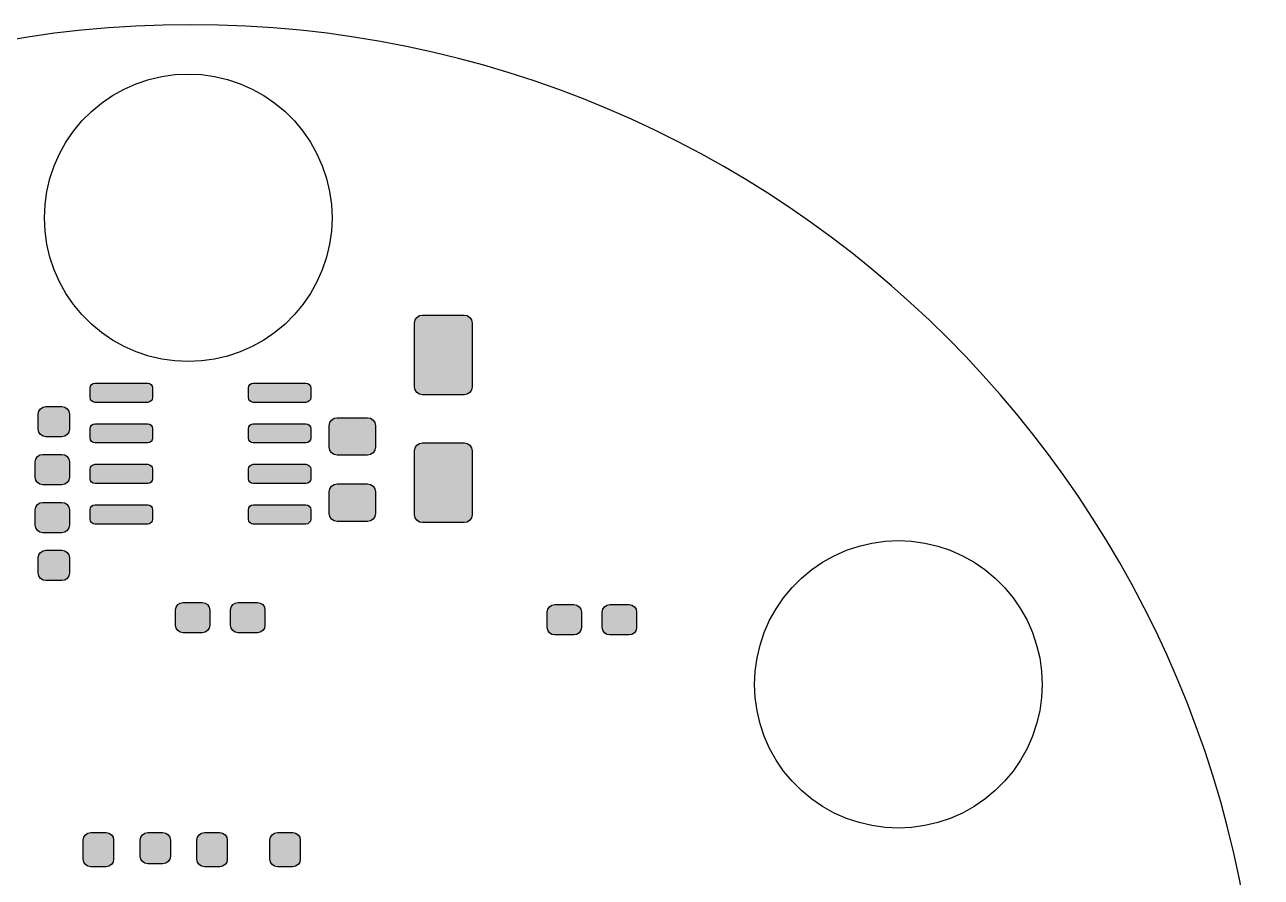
# Model space of a CAD drawing. Header units: inches. Extents: x 10 to 430, y -15 to 282.
# Drawn here: x 348.33 to 387.03, y 196.52 to 223.2 of the extents above; entities that cross this region are included whole.
import ezdxf

# ---------------------------------------------------------------- set-up
doc = ezdxf.new("R2010")
doc.units = ezdxf.units.IN
doc.header["$MEASUREMENT"] = 0
doc.layers.add('BLACK', color=7, linetype='Continuous')

msp = doc.modelspace()

# ---------------------------------------------------------------- hatches: boundary and pattern name
h = msp.add_hatch(color=256)
h.dxf.hatch_style = 1
h.paths.add_polyline_path([(361.178, 195.483), (361.16, 195.574), (361.109, 195.651), (361.032, 195.702), (360.941, 195.72), (360.341, 195.72), (360.25, 195.702), (360.173, 195.651), (360.121, 195.574), (360.103, 195.483), (360.103, 195.008), (360.121, 194.917), (360.173, 194.84), (360.25, 194.788), (360.341, 194.77), (360.941, 194.77), (361.032, 194.788), (361.109, 194.84), (361.16, 194.917), (361.178, 195.008)])
h.paths.add_polyline_path([(359.453, 195.483), (359.435, 195.574), (359.384, 195.651), (359.307, 195.702), (359.216, 195.72), (358.616, 195.72), (358.525, 195.702), (358.448, 195.651), (358.396, 195.574), (358.378, 195.483), (358.378, 195.008), (358.396, 194.917), (358.448, 194.84), (358.525, 194.788), (358.616, 194.77), (359.216, 194.77), (359.307, 194.788), (359.384, 194.84), (359.435, 194.917), (359.453, 195.008)])
h.paths.add_polyline_path([(356.951, 195.953), (356.933, 196.044), (356.882, 196.121), (356.805, 196.172), (356.714, 196.19), (356.239, 196.19), (356.148, 196.172), (356.071, 196.121), (356.019, 196.044), (356.001, 195.953), (356.001, 195.353), (356.019, 195.262), (356.071, 195.185), (356.148, 195.133), (356.239, 195.115), (356.714, 195.115), (356.805, 195.133), (356.882, 195.185), (356.933, 195.262), (356.951, 195.353)])
h.paths.add_polyline_path([(356.951, 197.678), (356.933, 197.769), (356.882, 197.846), (356.805, 197.897), (356.714, 197.915), (356.239, 197.915), (356.148, 197.897), (356.071, 197.846), (356.019, 197.769), (356.001, 197.678), (356.001, 197.078), (356.019, 196.987), (356.071, 196.91), (356.148, 196.858), (356.239, 196.84), (356.714, 196.84), (356.805, 196.858), (356.882, 196.91), (356.933, 196.987), (356.951, 197.078)])
h.paths.add_polyline_path([(354.665, 197.678), (354.647, 197.769), (354.596, 197.846), (354.519, 197.897), (354.428, 197.915), (353.953, 197.915), (353.862, 197.897), (353.785, 197.846), (353.733, 197.769), (353.715, 197.678), (353.715, 197.078), (353.733, 196.987), (353.785, 196.91), (353.862, 196.858), (353.953, 196.84), (354.428, 196.84), (354.519, 196.858), (354.596, 196.91), (354.647, 196.987), (354.665, 197.078)])
h.paths.add_polyline_path([(354.665, 195.953), (354.647, 196.044), (354.596, 196.121), (354.519, 196.172), (354.428, 196.19), (353.953, 196.19), (353.862, 196.172), (353.785, 196.121), (353.733, 196.044), (353.715, 195.953), (353.715, 195.353), (353.733, 195.262), (353.785, 195.185), (353.862, 195.133), (353.953, 195.115), (354.428, 195.115), (354.519, 195.133), (354.596, 195.185), (354.647, 195.262), (354.665, 195.353)])
h.paths.add_polyline_path([(352.887, 195.853), (352.869, 195.944), (352.818, 196.021), (352.741, 196.072), (352.65, 196.09), (352.175, 196.09), (352.084, 196.072), (352.007, 196.021), (351.955, 195.944), (351.937, 195.853), (351.937, 195.353), (351.955, 195.262), (352.007, 195.185), (352.084, 195.133), (352.175, 195.115), (352.65, 195.115), (352.741, 195.133), (352.818, 195.185), (352.869, 195.262), (352.887, 195.353)])
h.paths.add_polyline_path([(352.887, 197.678), (352.869, 197.769), (352.818, 197.846), (352.741, 197.897), (352.65, 197.915), (352.175, 197.915), (352.084, 197.897), (352.007, 197.846), (351.955, 197.769), (351.937, 197.678), (351.937, 197.178), (351.955, 197.087), (352.007, 197.01), (352.084, 196.958), (352.175, 196.94), (352.65, 196.94), (352.741, 196.958), (352.818, 197.01), (352.869, 197.087), (352.887, 197.178)])
h.paths.add_polyline_path([(351.109, 197.678), (351.091, 197.769), (351.04, 197.846), (350.963, 197.897), (350.872, 197.915), (350.397, 197.915), (350.306, 197.897), (350.229, 197.846), (350.177, 197.769), (350.159, 197.678), (350.159, 197.078), (350.177, 196.987), (350.229, 196.91), (350.306, 196.858), (350.397, 196.84), (350.872, 196.84), (350.963, 196.858), (351.04, 196.91), (351.091, 196.987), (351.109, 197.078)])
h.paths.add_polyline_path([(351.109, 195.953), (351.091, 196.044), (351.04, 196.121), (350.963, 196.172), (350.872, 196.19), (350.397, 196.19), (350.306, 196.172), (350.229, 196.121), (350.177, 196.044), (350.159, 195.953), (350.159, 195.353), (350.177, 195.262), (350.229, 195.185), (350.306, 195.133), (350.397, 195.115), (350.872, 195.115), (350.963, 195.133), (351.04, 195.185), (351.091, 195.262), (351.109, 195.353)])
h.paths.add_polyline_path([(347.208, 194.467), (347.19, 194.558), (347.139, 194.635), (347.062, 194.686), (346.971, 194.704), (346.371, 194.704), (346.28, 194.686), (346.203, 194.635), (346.151, 194.558), (346.133, 194.467), (346.133, 193.992), (346.151, 193.901), (346.203, 193.824), (346.28, 193.772), (346.371, 193.754), (346.971, 193.754), (347.062, 193.772), (347.139, 193.824), (347.19, 193.901), (347.208, 193.992)])
h.paths.add_polyline_path([(345.483, 194.467), (345.465, 194.558), (345.414, 194.635), (345.337, 194.686), (345.246, 194.704), (344.646, 194.704), (344.555, 194.686), (344.478, 194.635), (344.426, 194.558), (344.408, 194.467), (344.408, 193.992), (344.426, 193.901), (344.478, 193.824), (344.555, 193.772), (344.646, 193.754), (345.246, 193.754), (345.337, 193.772), (345.414, 193.824), (345.465, 193.901), (345.483, 193.992)])
h.paths.add_polyline_path([(343.226, 200.048), (343.167, 200.178), (343.074, 200.285), (342.954, 200.362), (342.817, 200.402), (342.675, 200.402), (342.538, 200.362), (342.419, 200.285), (342.326, 200.178), (342.266, 200.048), (342.246, 199.907), (342.266, 199.766), (342.326, 199.637), (342.419, 199.529), (342.538, 199.453), (342.675, 199.412), (342.817, 199.412), (342.954, 199.453), (343.074, 199.529), (343.167, 199.637), (343.226, 199.766), (343.246, 199.907)])
h.paths.add_polyline_path([(343.246, 201.177), (343.226, 201.318), (343.167, 201.448), (343.074, 201.555), (342.954, 201.632), (342.817, 201.672), (342.675, 201.672), (342.538, 201.632), (342.419, 201.555), (342.326, 201.448), (342.266, 201.318), (342.246, 201.177), (342.266, 201.036), (342.326, 200.907), (342.419, 200.799), (342.538, 200.723), (342.675, 200.682), (342.817, 200.682), (342.954, 200.723), (343.074, 200.799), (343.167, 200.907), (343.226, 201.036)])
h.paths.add_polyline_path([(341.976, 201.177), (341.956, 201.318), (341.897, 201.448), (341.804, 201.555), (341.684, 201.632), (341.547, 201.672), (341.405, 201.672), (341.268, 201.632), (341.149, 201.555), (341.056, 201.448), (340.996, 201.318), (340.976, 201.177), (340.996, 201.036), (341.056, 200.907), (341.149, 200.799), (341.268, 200.723), (341.405, 200.682), (341.547, 200.682), (341.684, 200.723), (341.804, 200.799), (341.897, 200.907), (341.956, 201.036)])
h.paths.add_polyline_path([(341.976, 199.907), (341.956, 200.048), (341.897, 200.178), (341.804, 200.285), (341.684, 200.362), (341.547, 200.402), (341.405, 200.402), (341.268, 200.362), (341.149, 200.285), (341.056, 200.178), (340.996, 200.048), (340.976, 199.907), (340.996, 199.766), (341.056, 199.637), (341.149, 199.529), (341.268, 199.453), (341.405, 199.412), (341.547, 199.412), (341.684, 199.453), (341.804, 199.529), (341.897, 199.637), (341.956, 199.766)])
h.paths.add_polyline_path([(340.706, 199.907), (340.686, 200.048), (340.627, 200.178), (340.534, 200.285), (340.414, 200.362), (340.277, 200.402), (340.135, 200.402), (339.998, 200.362), (339.879, 200.285), (339.786, 200.178), (339.726, 200.048), (339.706, 199.907), (339.726, 199.766), (339.786, 199.637), (339.879, 199.529), (339.998, 199.453), (340.135, 199.412), (340.277, 199.412), (340.414, 199.453), (340.534, 199.529), (340.627, 199.637), (340.686, 199.766)])
h.paths.add_polyline_path([(340.706, 201.177), (340.686, 201.318), (340.627, 201.448), (340.534, 201.555), (340.414, 201.632), (340.277, 201.672), (340.135, 201.672), (339.998, 201.632), (339.879, 201.555), (339.786, 201.448), (339.726, 201.318), (339.706, 201.177), (339.726, 201.036), (339.786, 200.907), (339.879, 200.799), (339.998, 200.723), (340.135, 200.682), (340.277, 200.682), (340.414, 200.723), (340.534, 200.799), (340.627, 200.907), (340.686, 201.036)])
h.paths.add_polyline_path([(339.436, 201.177), (339.416, 201.318), (339.357, 201.448), (339.264, 201.555), (339.144, 201.632), (339.007, 201.672), (338.865, 201.672), (338.728, 201.632), (338.609, 201.555), (338.516, 201.448), (338.456, 201.318), (338.436, 201.177), (338.456, 201.036), (338.516, 200.907), (338.609, 200.799), (338.728, 200.723), (338.865, 200.682), (339.007, 200.682), (339.144, 200.723), (339.264, 200.799), (339.357, 200.907), (339.416, 201.036)])
h.paths.add_polyline_path([(339.436, 199.907), (339.416, 200.048), (339.357, 200.178), (339.264, 200.285), (339.144, 200.362), (339.007, 200.402), (338.865, 200.402), (338.728, 200.362), (338.609, 200.285), (338.516, 200.178), (338.456, 200.048), (338.436, 199.907), (338.456, 199.766), (338.516, 199.637), (338.609, 199.529), (338.728, 199.453), (338.865, 199.412), (339.007, 199.412), (339.144, 199.453), (339.264, 199.529), (339.357, 199.637), (339.416, 199.766)])
h.paths.add_polyline_path([(338.166, 199.907), (338.146, 200.048), (338.087, 200.178), (337.994, 200.285), (337.874, 200.362), (337.737, 200.402), (337.595, 200.402), (337.458, 200.362), (337.339, 200.285), (337.246, 200.178), (337.186, 200.048), (337.166, 199.907), (337.186, 199.766), (337.246, 199.637), (337.339, 199.529), (337.458, 199.453), (337.595, 199.412), (337.737, 199.412), (337.874, 199.453), (337.994, 199.529), (338.087, 199.637), (338.146, 199.766)])
h.paths.add_polyline_path([(338.166, 201.677), (337.166, 201.677), (337.166, 200.677), (338.166, 200.677)])
h.paths.add_polyline_path([(347.901, 206.515), (347.883, 206.606), (347.832, 206.683), (347.755, 206.734), (347.664, 206.752), (347.164, 206.752), (347.073, 206.734), (346.996, 206.683), (346.944, 206.606), (346.926, 206.515), (346.926, 206.04), (346.944, 205.949), (346.996, 205.872), (347.073, 205.82), (347.164, 205.802), (347.664, 205.802), (347.755, 205.82), (347.832, 205.872), (347.883, 205.949), (347.901, 206.04)])
h.paths.add_polyline_path([(348.001, 208.015), (347.983, 208.106), (347.932, 208.183), (347.855, 208.234), (347.764, 208.252), (347.164, 208.252), (347.073, 208.234), (346.996, 208.183), (346.944, 208.106), (346.926, 208.015), (346.926, 207.54), (346.944, 207.449), (346.996, 207.372), (347.073, 207.32), (347.164, 207.302), (347.764, 207.302), (347.855, 207.32), (347.932, 207.372), (347.983, 207.449), (348.001, 207.54)])
h.paths.add_polyline_path([(348.001, 209.515), (347.983, 209.606), (347.932, 209.683), (347.855, 209.734), (347.764, 209.752), (347.164, 209.752), (347.073, 209.734), (346.996, 209.683), (346.944, 209.606), (346.926, 209.515), (346.926, 209.04), (346.944, 208.949), (346.996, 208.872), (347.073, 208.82), (347.164, 208.802), (347.764, 208.802), (347.855, 208.82), (347.932, 208.872), (347.983, 208.949), (348.001, 209.04)])
h.paths.add_polyline_path([(347.901, 211.015), (347.883, 211.106), (347.832, 211.183), (347.755, 211.234), (347.664, 211.252), (347.164, 211.252), (347.073, 211.234), (346.996, 211.183), (346.944, 211.106), (346.926, 211.015), (346.926, 210.54), (346.944, 210.449), (346.996, 210.372), (347.073, 210.32), (347.164, 210.302), (347.664, 210.302), (347.755, 210.32), (347.832, 210.372), (347.883, 210.449), (347.901, 210.54)])
h.paths.add_polyline_path([(349.726, 211.015), (349.708, 211.106), (349.657, 211.183), (349.58, 211.234), (349.489, 211.252), (348.989, 211.252), (348.898, 211.234), (348.821, 211.183), (348.769, 211.106), (348.751, 211.015), (348.751, 210.54), (348.769, 210.449), (348.821, 210.372), (348.898, 210.32), (348.989, 210.302), (349.489, 210.302), (349.58, 210.32), (349.657, 210.372), (349.708, 210.449), (349.726, 210.54)])
h.paths.add_polyline_path([(349.726, 209.515), (349.708, 209.606), (349.657, 209.683), (349.58, 209.734), (349.489, 209.752), (348.889, 209.752), (348.798, 209.734), (348.721, 209.683), (348.669, 209.606), (348.651, 209.515), (348.651, 209.04), (348.669, 208.949), (348.721, 208.872), (348.798, 208.82), (348.889, 208.802), (349.489, 208.802), (349.58, 208.82), (349.657, 208.872), (349.708, 208.949), (349.726, 209.04)])
h.paths.add_polyline_path([(349.726, 208.015), (349.708, 208.106), (349.657, 208.183), (349.58, 208.234), (349.489, 208.252), (348.889, 208.252), (348.798, 208.234), (348.721, 208.183), (348.669, 208.106), (348.651, 208.015), (348.651, 207.54), (348.669, 207.449), (348.721, 207.372), (348.798, 207.32), (348.889, 207.302), (349.489, 207.302), (349.58, 207.32), (349.657, 207.372), (349.708, 207.449), (349.726, 207.54)])
h.paths.add_polyline_path([(349.726, 206.515), (349.708, 206.606), (349.657, 206.683), (349.58, 206.734), (349.489, 206.752), (348.989, 206.752), (348.898, 206.734), (348.821, 206.683), (348.769, 206.606), (348.751, 206.515), (348.751, 206.04), (348.769, 205.949), (348.821, 205.872), (348.898, 205.82), (348.989, 205.802), (349.489, 205.802), (349.58, 205.82), (349.657, 205.872), (349.708, 205.949), (349.726, 206.04)])
h.paths.add_polyline_path([(354.119, 204.881), (354.101, 204.972), (354.05, 205.049), (353.973, 205.1), (353.882, 205.118), (353.282, 205.118), (353.191, 205.1), (353.114, 205.049), (353.062, 204.972), (353.044, 204.881), (353.044, 204.406), (353.062, 204.315), (353.114, 204.238), (353.191, 204.186), (353.282, 204.168), (353.882, 204.168), (353.973, 204.186), (354.05, 204.238), (354.101, 204.315), (354.119, 204.406)])
h.paths.add_polyline_path([(355.844, 204.881), (355.826, 204.972), (355.775, 205.049), (355.698, 205.1), (355.607, 205.118), (355.007, 205.118), (354.916, 205.1), (354.839, 205.049), (354.787, 204.972), (354.769, 204.881), (354.769, 204.406), (354.787, 204.315), (354.839, 204.238), (354.916, 204.186), (355.007, 204.168), (355.607, 204.168), (355.698, 204.186), (355.775, 204.238), (355.826, 204.315), (355.844, 204.406)])
h.paths.add_polyline_path([(365.751, 204.815), (365.733, 204.906), (365.682, 204.983), (365.605, 205.034), (365.514, 205.052), (364.914, 205.052), (364.823, 205.034), (364.746, 204.983), (364.694, 204.906), (364.676, 204.815), (364.676, 204.34), (364.694, 204.249), (364.746, 204.172), (364.823, 204.12), (364.914, 204.102), (365.514, 204.102), (365.605, 204.12), (365.682, 204.172), (365.733, 204.249), (365.751, 204.34)])
h.paths.add_polyline_path([(367.476, 204.815), (367.458, 204.906), (367.407, 204.983), (367.33, 205.034), (367.239, 205.052), (366.639, 205.052), (366.548, 205.034), (366.471, 204.983), (366.419, 204.906), (366.401, 204.815), (366.401, 204.34), (366.419, 204.249), (366.471, 204.172), (366.548, 204.12), (366.639, 204.102), (367.239, 204.102), (367.33, 204.12), (367.407, 204.172), (367.458, 204.249), (367.476, 204.34)])
h.paths.add_polyline_path([(362.329, 209.866), (362.31, 209.962), (362.256, 210.043), (362.175, 210.097), (362.079, 210.116), (360.779, 210.116), (360.684, 210.097), (360.602, 210.043), (360.548, 209.962), (360.529, 209.866), (360.529, 207.866), (360.548, 207.771), (360.602, 207.69), (360.684, 207.635), (360.779, 207.616), (362.079, 207.616), (362.175, 207.635), (362.256, 207.69), (362.31, 207.771), (362.329, 207.866)])
h.paths.add_polyline_path([(359.301, 208.577), (359.282, 208.673), (359.228, 208.754), (359.147, 208.808), (359.051, 208.827), (358.101, 208.827), (358.006, 208.808), (357.924, 208.754), (357.87, 208.673), (357.851, 208.577), (357.851, 207.902), (357.87, 207.807), (357.924, 207.726), (358.006, 207.671), (358.101, 207.652), (359.051, 207.652), (359.147, 207.671), (359.228, 207.726), (359.282, 207.807), (359.301, 207.902)])
h.paths.add_polyline_path([(359.301, 210.652), (359.282, 210.748), (359.228, 210.829), (359.147, 210.883), (359.051, 210.902), (358.101, 210.902), (358.006, 210.883), (357.924, 210.829), (357.87, 210.748), (357.851, 210.652), (357.851, 209.977), (357.87, 209.882), (357.924, 209.801), (358.006, 209.746), (358.101, 209.727), (359.051, 209.727), (359.147, 209.746), (359.228, 209.801), (359.282, 209.882), (359.301, 209.977)])
h.paths.add_polyline_path([(362.329, 213.866), (362.31, 213.962), (362.256, 214.043), (362.175, 214.097), (362.079, 214.116), (360.779, 214.116), (360.684, 214.097), (360.602, 214.043), (360.548, 213.962), (360.529, 213.866), (360.529, 211.866), (360.548, 211.771), (360.602, 211.69), (360.684, 211.635), (360.779, 211.616), (362.079, 211.616), (362.175, 211.635), (362.256, 211.69), (362.31, 211.771), (362.329, 211.866)])
h.paths.add_polyline_path([(357.276, 211.832), (357.265, 211.89), (357.232, 211.938), (357.184, 211.971), (357.126, 211.982), (355.476, 211.982), (355.419, 211.971), (355.37, 211.938), (355.338, 211.89), (355.326, 211.832), (355.326, 211.532), (355.338, 211.475), (355.37, 211.426), (355.419, 211.394), (355.476, 211.382), (357.126, 211.382), (357.184, 211.394), (357.232, 211.426), (357.265, 211.475), (357.276, 211.532)])
h.paths.add_polyline_path([(357.276, 210.562), (357.265, 210.62), (357.232, 210.668), (357.184, 210.701), (357.126, 210.712), (355.476, 210.712), (355.419, 210.701), (355.37, 210.668), (355.338, 210.62), (355.326, 210.562), (355.326, 210.262), (355.338, 210.205), (355.37, 210.156), (355.419, 210.124), (355.476, 210.112), (357.126, 210.112), (357.184, 210.124), (357.232, 210.156), (357.265, 210.205), (357.276, 210.262)])
h.paths.add_polyline_path([(357.276, 209.292), (357.265, 209.35), (357.232, 209.398), (357.184, 209.431), (357.126, 209.442), (355.476, 209.442), (355.419, 209.431), (355.37, 209.398), (355.338, 209.35), (355.326, 209.292), (355.326, 208.992), (355.338, 208.935), (355.37, 208.886), (355.419, 208.854), (355.476, 208.842), (357.126, 208.842), (357.184, 208.854), (357.232, 208.886), (357.265, 208.935), (357.276, 208.992)])
h.paths.add_polyline_path([(357.276, 208.022), (357.265, 208.08), (357.232, 208.128), (357.184, 208.161), (357.126, 208.172), (355.476, 208.172), (355.419, 208.161), (355.37, 208.128), (355.338, 208.08), (355.326, 208.022), (355.326, 207.722), (355.338, 207.665), (355.37, 207.616), (355.419, 207.584), (355.476, 207.572), (357.126, 207.572), (357.184, 207.584), (357.232, 207.616), (357.265, 207.665), (357.276, 207.722)])
h.paths.add_polyline_path([(352.326, 208.022), (352.315, 208.08), (352.282, 208.128), (352.234, 208.161), (352.176, 208.172), (350.526, 208.172), (350.469, 208.161), (350.42, 208.128), (350.388, 208.08), (350.376, 208.022), (350.376, 207.722), (350.388, 207.665), (350.42, 207.616), (350.469, 207.584), (350.526, 207.572), (352.176, 207.572), (352.234, 207.584), (352.282, 207.616), (352.315, 207.665), (352.326, 207.722)])
h.paths.add_polyline_path([(352.326, 209.292), (352.315, 209.35), (352.282, 209.398), (352.234, 209.431), (352.176, 209.442), (350.526, 209.442), (350.469, 209.431), (350.42, 209.398), (350.388, 209.35), (350.376, 209.292), (350.376, 208.992), (350.388, 208.935), (350.42, 208.886), (350.469, 208.854), (350.526, 208.842), (352.176, 208.842), (352.234, 208.854), (352.282, 208.886), (352.315, 208.935), (352.326, 208.992)])
h.paths.add_polyline_path([(352.326, 210.562), (352.315, 210.62), (352.282, 210.668), (352.234, 210.701), (352.176, 210.712), (350.526, 210.712), (350.469, 210.701), (350.42, 210.668), (350.388, 210.62), (350.376, 210.562), (350.376, 210.262), (350.388, 210.205), (350.42, 210.156), (350.469, 210.124), (350.526, 210.112), (352.176, 210.112), (352.234, 210.124), (352.282, 210.156), (352.315, 210.205), (352.326, 210.262)])
h.paths.add_polyline_path([(352.326, 211.532), (352.326, 211.832), (352.315, 211.89), (352.282, 211.938), (352.234, 211.971), (352.176, 211.982), (350.526, 211.982), (350.469, 211.971), (350.42, 211.938), (350.388, 211.89), (350.376, 211.832), (350.376, 211.532), (350.388, 211.475), (350.42, 211.426), (350.469, 211.394), (350.526, 211.382), (352.176, 211.382), (352.234, 211.394), (352.282, 211.426), (352.315, 211.475)])

# ---------------------------------------------------------------- linework, layer by layer
at = {"layer": 'BLACK', "linetype": 'Continuous'}
for p, q in [((351.818, 221.355), (352.212, 221.487)), ((352.212, 221.487), (352.617, 221.582)), ((352.617, 221.582), (353.028, 221.64)), ((353.028, 221.64), (353.443, 221.659)), ((353.443, 221.659), (353.859, 221.64)), ((353.859, 221.64), (354.27, 221.582)), ((354.27, 221.582), (354.675, 221.487)), ((354.675, 221.487), (355.069, 221.355)), ((350.732, 220.75), (351.074, 220.985)), ((351.074, 220.985), (351.438, 221.187)), ((351.438, 221.187), (351.818, 221.355)), ((355.069, 221.355), (355.449, 221.187)), ((355.449, 221.187), (355.812, 220.985)), ((355.812, 220.985), (356.155, 220.75)), ((350.412, 220.485), (350.732, 220.75)), ((356.155, 220.75), (356.475, 220.485)), ((350.118, 220.191), (350.412, 220.485)), ((356.475, 220.485), (356.769, 220.191)), ((349.617, 219.528), (349.852, 219.871)), ((349.852, 219.871), (350.118, 220.191)), ((356.769, 220.191), (357.035, 219.871)), ((357.035, 219.871), (357.269, 219.528)), ((349.415, 219.165), (349.617, 219.528)), ((357.269, 219.528), (357.472, 219.165)), ((349.247, 218.785), (349.415, 219.165)), ((357.472, 219.165), (357.64, 218.785)), ((349.115, 218.391), (349.247, 218.785)), ((357.64, 218.785), (357.772, 218.391)), ((349.02, 217.986), (349.115, 218.391)), ((357.772, 218.391), (357.867, 217.986)), ((348.963, 217.574), (349.02, 217.986)), ((357.867, 217.986), (357.924, 217.574)), ((348.943, 217.159), (348.963, 217.574)), ((357.924, 217.574), (357.943, 217.159)), ((348.963, 216.744), (348.943, 217.159)), ((357.943, 217.159), (357.924, 216.744)), ((349.02, 216.332), (348.963, 216.744)), ((357.924, 216.744), (357.867, 216.332)), ((349.115, 215.928), (349.02, 216.332)), ((357.867, 216.332), (357.772, 215.928)), ((349.247, 215.533), (349.115, 215.928)), ((357.772, 215.928), (357.64, 215.533)), ((349.415, 215.153), (349.247, 215.533)), ((357.64, 215.533), (357.472, 215.153)), ((349.617, 214.79), (349.415, 215.153)), ((349.852, 214.447), (349.617, 214.79)), ((357.269, 214.79), (357.035, 214.447)), ((357.472, 215.153), (357.269, 214.79)), ((350.118, 214.127), (349.852, 214.447)), ((357.035, 214.447), (356.769, 214.127)), ((350.412, 213.834), (350.118, 214.127)), ((356.769, 214.127), (356.475, 213.834)), ((360.548, 213.962), (360.602, 214.043)), ((360.602, 214.043), (360.684, 214.097)), ((360.684, 214.097), (360.779, 214.116)), ((360.779, 214.116), (362.079, 214.116)), ((362.079, 214.116), (362.175, 214.097)), ((362.175, 214.097), (362.256, 214.043)), ((362.256, 214.043), (362.31, 213.962)), ((350.732, 213.568), (350.412, 213.834)), ((356.475, 213.834), (356.155, 213.568)), ((360.529, 213.866), (360.548, 213.962)), ((360.529, 211.866), (360.529, 213.866)), ((362.31, 213.962), (362.329, 213.866)), ((362.329, 213.866), (362.329, 211.866)), ((351.074, 213.333), (350.732, 213.568)), ((351.438, 213.131), (351.074, 213.333)), ((355.812, 213.333), (355.449, 213.131)), ((356.155, 213.568), (355.812, 213.333)), ((351.818, 212.963), (351.438, 213.131)), ((352.212, 212.831), (351.818, 212.963)), ((355.069, 212.963), (354.675, 212.831)), ((355.449, 213.131), (355.069, 212.963)), ((352.617, 212.736), (352.212, 212.831)), ((353.028, 212.678), (352.617, 212.736)), ((353.443, 212.659), (353.028, 212.678)), ((353.859, 212.678), (353.443, 212.659)), ((354.27, 212.736), (353.859, 212.678)), ((354.675, 212.831), (354.27, 212.736)), ((350.376, 211.832), (350.388, 211.89)), ((350.376, 211.532), (350.376, 211.832)), ((350.388, 211.89), (350.42, 211.938)), ((350.42, 211.938), (350.469, 211.971)), ((350.469, 211.971), (350.526, 211.982)), ((350.526, 211.982), (352.176, 211.982)), ((352.176, 211.982), (352.234, 211.971)), ((352.234, 211.971), (352.282, 211.938)), ((352.282, 211.938), (352.315, 211.89)), ((352.315, 211.89), (352.326, 211.832)), ((352.326, 211.832), (352.326, 211.532)), ((355.326, 211.832), (355.338, 211.89)), ((355.326, 211.532), (355.326, 211.832)), ((355.338, 211.89), (355.37, 211.938)), ((355.37, 211.938), (355.419, 211.971)), ((355.419, 211.971), (355.476, 211.982)), ((355.476, 211.982), (357.126, 211.982)), ((357.126, 211.982), (357.184, 211.971)), ((357.184, 211.971), (357.232, 211.938)), ((357.232, 211.938), (357.265, 211.89)), ((357.265, 211.89), (357.276, 211.832)), ((357.276, 211.832), (357.276, 211.532)), ((360.548, 211.771), (360.529, 211.866)), ((360.602, 211.69), (360.548, 211.771)), ((362.31, 211.771), (362.256, 211.69)), ((362.329, 211.866), (362.31, 211.771)), ((350.388, 211.475), (350.376, 211.532)), ((350.42, 211.426), (350.388, 211.475)), ((350.469, 211.394), (350.42, 211.426)), ((350.526, 211.382), (350.469, 211.394)), ((352.176, 211.382), (350.526, 211.382)), ((352.234, 211.394), (352.176, 211.382)), ((352.282, 211.426), (352.234, 211.394)), ((352.315, 211.475), (352.282, 211.426)), ((352.326, 211.532), (352.315, 211.475)), ((355.338, 211.475), (355.326, 211.532)), ((355.37, 211.426), (355.338, 211.475)), ((355.419, 211.394), (355.37, 211.426)), ((355.476, 211.382), (355.419, 211.394)), ((357.126, 211.382), (355.476, 211.382)), ((357.184, 211.394), (357.126, 211.382)), ((357.232, 211.426), (357.184, 211.394)), ((357.265, 211.475), (357.232, 211.426)), ((357.276, 211.532), (357.265, 211.475)), ((360.684, 211.635), (360.602, 211.69)), ((360.779, 211.616), (360.684, 211.635)), ((362.079, 211.616), (360.779, 211.616)), ((362.175, 211.635), (362.079, 211.616)), ((362.256, 211.69), (362.175, 211.635)), ((348.751, 211.015), (348.769, 211.106)), ((348.751, 210.54), (348.751, 211.015)), ((348.769, 211.106), (348.821, 211.183)), ((348.821, 211.183), (348.898, 211.234)), ((348.898, 211.234), (348.989, 211.252)), ((348.989, 211.252), (349.489, 211.252)), ((349.489, 211.252), (349.58, 211.234)), ((349.58, 211.234), (349.657, 211.183)), ((349.657, 211.183), (349.708, 211.106)), ((349.708, 211.106), (349.726, 211.015)), ((349.726, 211.015), (349.726, 210.54)), ((348.769, 210.449), (348.751, 210.54)), ((349.726, 210.54), (349.708, 210.449)), ((350.376, 210.562), (350.388, 210.62)), ((350.376, 210.262), (350.376, 210.562)), ((350.388, 210.62), (350.42, 210.668)), ((350.42, 210.668), (350.469, 210.701)), ((350.469, 210.701), (350.526, 210.712)), ((350.526, 210.712), (352.176, 210.712)), ((352.176, 210.712), (352.234, 210.701)), ((352.234, 210.701), (352.282, 210.668)), ((352.282, 210.668), (352.315, 210.62)), ((352.315, 210.62), (352.326, 210.562)), ((352.326, 210.562), (352.326, 210.262)), ((355.326, 210.562), (355.338, 210.62)), ((355.326, 210.262), (355.326, 210.562)), ((355.338, 210.62), (355.37, 210.668)), ((355.37, 210.668), (355.419, 210.701)), ((355.419, 210.701), (355.476, 210.712)), ((355.476, 210.712), (357.126, 210.712)), ((357.126, 210.712), (357.184, 210.701)), ((357.184, 210.701), (357.232, 210.668)), ((357.232, 210.668), (357.265, 210.62)), ((357.265, 210.62), (357.276, 210.562)), ((357.276, 210.562), (357.276, 210.262)), ((357.851, 210.652), (357.87, 210.748)), ((357.851, 209.977), (357.851, 210.652)), ((357.87, 210.748), (357.924, 210.829)), ((357.924, 210.829), (358.006, 210.883)), ((358.006, 210.883), (358.101, 210.902)), ((358.101, 210.902), (359.051, 210.902)), ((359.051, 210.902), (359.147, 210.883)), ((359.147, 210.883), (359.228, 210.829)), ((359.228, 210.829), (359.282, 210.748)), ((359.282, 210.748), (359.301, 210.652)), ((359.301, 210.652), (359.301, 209.977)), ((348.821, 210.372), (348.769, 210.449)), ((348.898, 210.32), (348.821, 210.372)), ((348.989, 210.302), (348.898, 210.32)), ((349.489, 210.302), (348.989, 210.302)), ((349.58, 210.32), (349.489, 210.302)), ((349.657, 210.372), (349.58, 210.32)), ((349.708, 210.449), (349.657, 210.372)), ((350.388, 210.205), (350.376, 210.262)), ((350.42, 210.156), (350.388, 210.205)), ((350.469, 210.124), (350.42, 210.156)), ((352.282, 210.156), (352.234, 210.124)), ((352.315, 210.205), (352.282, 210.156)), ((352.326, 210.262), (352.315, 210.205)), ((355.338, 210.205), (355.326, 210.262)), ((355.37, 210.156), (355.338, 210.205)), ((355.419, 210.124), (355.37, 210.156)), ((357.232, 210.156), (357.184, 210.124)), ((357.265, 210.205), (357.232, 210.156)), ((357.276, 210.262), (357.265, 210.205)), ((350.526, 210.112), (350.469, 210.124)), ((352.176, 210.112), (350.526, 210.112)), ((352.234, 210.124), (352.176, 210.112)), ((355.476, 210.112), (355.419, 210.124)), ((357.126, 210.112), (355.476, 210.112)), ((357.184, 210.124), (357.126, 210.112)), ((357.87, 209.882), (357.851, 209.977)), ((357.924, 209.801), (357.87, 209.882)), ((358.006, 209.746), (357.924, 209.801)), ((359.228, 209.801), (359.147, 209.746)), ((359.282, 209.882), (359.228, 209.801)), ((359.301, 209.977), (359.282, 209.882)), ((360.529, 209.866), (360.548, 209.962)), ((360.529, 207.866), (360.529, 209.866)), ((360.548, 209.962), (360.602, 210.043)), ((360.602, 210.043), (360.684, 210.097)), ((360.684, 210.097), (360.779, 210.116)), ((360.779, 210.116), (362.079, 210.116)), ((362.079, 210.116), (362.175, 210.097)), ((362.175, 210.097), (362.256, 210.043)), ((362.256, 210.043), (362.31, 209.962)), ((362.31, 209.962), (362.329, 209.866)), ((362.329, 209.866), (362.329, 207.866)), ((348.651, 209.515), (348.669, 209.606)), ((348.651, 209.04), (348.651, 209.515)), ((348.669, 209.606), (348.721, 209.683)), ((348.721, 209.683), (348.798, 209.734)), ((348.798, 209.734), (348.889, 209.752)), ((348.889, 209.752), (349.489, 209.752)), ((349.489, 209.752), (349.58, 209.734)), ((349.58, 209.734), (349.657, 209.683)), ((349.657, 209.683), (349.708, 209.606)), ((349.708, 209.606), (349.726, 209.515)), ((349.726, 209.515), (349.726, 209.04)), ((350.388, 209.35), (350.42, 209.398)), ((350.42, 209.398), (350.469, 209.431)), ((350.469, 209.431), (350.526, 209.442)), ((350.526, 209.442), (352.176, 209.442)), ((352.176, 209.442), (352.234, 209.431)), ((352.234, 209.431), (352.282, 209.398)), ((352.282, 209.398), (352.315, 209.35)), ((355.338, 209.35), (355.37, 209.398)), ((355.37, 209.398), (355.419, 209.431)), ((355.419, 209.431), (355.476, 209.442)), ((355.476, 209.442), (357.126, 209.442)), ((357.126, 209.442), (357.184, 209.431)), ((357.184, 209.431), (357.232, 209.398)), ((357.232, 209.398), (357.265, 209.35)), ((358.101, 209.727), (358.006, 209.746)), ((359.051, 209.727), (358.101, 209.727)), ((359.147, 209.746), (359.051, 209.727)), ((348.669, 208.949), (348.651, 209.04)), ((349.726, 209.04), (349.708, 208.949)), ((350.376, 209.292), (350.388, 209.35)), ((350.376, 208.992), (350.376, 209.292)), ((350.388, 208.935), (350.376, 208.992)), ((352.315, 209.35), (352.326, 209.292)), ((352.326, 208.992), (352.315, 208.935)), ((352.326, 209.292), (352.326, 208.992)), ((355.326, 209.292), (355.338, 209.35)), ((355.326, 208.992), (355.326, 209.292)), ((355.338, 208.935), (355.326, 208.992)), ((357.265, 209.35), (357.276, 209.292)), ((357.276, 208.992), (357.265, 208.935)), ((357.276, 209.292), (357.276, 208.992)), ((348.721, 208.872), (348.669, 208.949)), ((348.798, 208.82), (348.721, 208.872)), ((348.889, 208.802), (348.798, 208.82)), ((349.489, 208.802), (348.889, 208.802)), ((349.58, 208.82), (349.489, 208.802)), ((349.657, 208.872), (349.58, 208.82)), ((349.708, 208.949), (349.657, 208.872)), ((350.42, 208.886), (350.388, 208.935)), ((350.469, 208.854), (350.42, 208.886)), ((350.526, 208.842), (350.469, 208.854)), ((352.176, 208.842), (350.526, 208.842)), ((352.234, 208.854), (352.176, 208.842)), ((352.282, 208.886), (352.234, 208.854)), ((352.315, 208.935), (352.282, 208.886)), ((355.37, 208.886), (355.338, 208.935)), ((355.419, 208.854), (355.37, 208.886)), ((355.476, 208.842), (355.419, 208.854)), ((357.126, 208.842), (355.476, 208.842)), ((357.184, 208.854), (357.126, 208.842)), ((357.232, 208.886), (357.184, 208.854)), ((357.265, 208.935), (357.232, 208.886)), ((357.851, 208.577), (357.87, 208.673)), ((357.87, 208.673), (357.924, 208.754)), ((357.924, 208.754), (358.006, 208.808)), ((358.006, 208.808), (358.101, 208.827)), ((358.101, 208.827), (359.051, 208.827)), ((359.051, 208.827), (359.147, 208.808)), ((359.147, 208.808), (359.228, 208.754)), ((359.228, 208.754), (359.282, 208.673)), ((359.282, 208.673), (359.301, 208.577)), ((348.721, 208.183), (348.798, 208.234)), ((348.798, 208.234), (348.889, 208.252)), ((348.889, 208.252), (349.489, 208.252)), ((349.489, 208.252), (349.58, 208.234)), ((349.58, 208.234), (349.657, 208.183)), ((357.851, 207.902), (357.851, 208.577)), ((359.301, 208.577), (359.301, 207.902)), ((348.651, 208.015), (348.669, 208.106)), ((348.651, 207.54), (348.651, 208.015)), ((348.669, 208.106), (348.721, 208.183)), ((349.657, 208.183), (349.708, 208.106)), ((349.708, 208.106), (349.726, 208.015)), ((349.726, 208.015), (349.726, 207.54)), ((350.376, 208.022), (350.388, 208.08)), ((350.376, 207.722), (350.376, 208.022)), ((350.388, 208.08), (350.42, 208.128)), ((350.42, 208.128), (350.469, 208.161)), ((350.469, 208.161), (350.526, 208.172)), ((350.526, 208.172), (352.176, 208.172)), ((352.176, 208.172), (352.234, 208.161)), ((352.234, 208.161), (352.282, 208.128)), ((352.282, 208.128), (352.315, 208.08)), ((352.315, 208.08), (352.326, 208.022)), ((352.326, 208.022), (352.326, 207.722)), ((355.326, 208.022), (355.338, 208.08)), ((355.326, 207.722), (355.326, 208.022)), ((355.338, 208.08), (355.37, 208.128)), ((355.37, 208.128), (355.419, 208.161)), ((355.419, 208.161), (355.476, 208.172)), ((355.476, 208.172), (357.126, 208.172)), ((357.126, 208.172), (357.184, 208.161)), ((357.184, 208.161), (357.232, 208.128)), ((357.232, 208.128), (357.265, 208.08)), ((357.265, 208.08), (357.276, 208.022)), ((357.276, 208.022), (357.276, 207.722)), ((357.87, 207.807), (357.851, 207.902)), ((359.301, 207.902), (359.282, 207.807)), ((360.548, 207.771), (360.529, 207.866)), ((362.329, 207.866), (362.31, 207.771)), ((348.669, 207.449), (348.651, 207.54)), ((348.721, 207.372), (348.669, 207.449)), ((349.708, 207.449), (349.657, 207.372)), ((349.726, 207.54), (349.708, 207.449)), ((350.388, 207.665), (350.376, 207.722)), ((350.42, 207.616), (350.388, 207.665)), ((350.469, 207.584), (350.42, 207.616)), ((350.526, 207.572), (350.469, 207.584)), ((352.176, 207.572), (350.526, 207.572)), ((352.234, 207.584), (352.176, 207.572)), ((352.282, 207.616), (352.234, 207.584)), ((352.315, 207.665), (352.282, 207.616)), ((352.326, 207.722), (352.315, 207.665)), ((355.338, 207.665), (355.326, 207.722)), ((355.37, 207.616), (355.338, 207.665)), ((355.419, 207.584), (355.37, 207.616)), ((355.476, 207.572), (355.419, 207.584)), ((357.126, 207.572), (355.476, 207.572)), ((357.184, 207.584), (357.126, 207.572)), ((357.232, 207.616), (357.184, 207.584)), ((357.265, 207.665), (357.232, 207.616)), ((357.276, 207.722), (357.265, 207.665)), ((357.924, 207.726), (357.87, 207.807)), ((358.006, 207.671), (357.924, 207.726)), ((358.101, 207.652), (358.006, 207.671)), ((359.051, 207.652), (358.101, 207.652)), ((359.147, 207.671), (359.051, 207.652)), ((359.228, 207.726), (359.147, 207.671)), ((359.282, 207.807), (359.228, 207.726)), ((360.602, 207.69), (360.548, 207.771)), ((360.684, 207.635), (360.602, 207.69)), ((360.779, 207.616), (360.684, 207.635)), ((362.079, 207.616), (360.779, 207.616)), ((362.175, 207.635), (362.079, 207.616)), ((362.256, 207.69), (362.175, 207.635)), ((362.31, 207.771), (362.256, 207.69)), ((348.798, 207.32), (348.721, 207.372)), ((348.889, 207.302), (348.798, 207.32)), ((349.489, 207.302), (348.889, 207.302)), ((349.58, 207.32), (349.489, 207.302)), ((349.657, 207.372), (349.58, 207.32)), ((375.253, 207.035), (375.668, 207.054)), ((375.668, 207.054), (376.084, 207.035)), ((348.769, 206.606), (348.821, 206.683)), ((348.821, 206.683), (348.898, 206.734)), ((348.898, 206.734), (348.989, 206.752)), ((348.989, 206.752), (349.489, 206.752)), ((349.489, 206.752), (349.58, 206.734)), ((349.58, 206.734), (349.657, 206.683)), ((349.657, 206.683), (349.708, 206.606)), ((373.663, 206.582), (374.043, 206.75)), ((374.043, 206.75), (374.437, 206.882)), ((374.437, 206.882), (374.842, 206.977)), ((374.842, 206.977), (375.253, 207.035)), ((376.084, 207.035), (376.495, 206.977)), ((376.495, 206.977), (376.9, 206.882)), ((376.9, 206.882), (377.294, 206.75)), ((377.294, 206.75), (377.674, 206.582)), ((348.751, 206.515), (348.769, 206.606)), ((348.751, 206.04), (348.751, 206.515)), ((349.708, 206.606), (349.726, 206.515)), ((349.726, 206.515), (349.726, 206.04)), ((372.957, 206.145), (373.299, 206.38)), ((373.299, 206.38), (373.663, 206.582)), ((377.674, 206.582), (378.037, 206.38)), ((378.037, 206.38), (378.38, 206.145)), ((348.769, 205.949), (348.751, 206.04)), ((348.821, 205.872), (348.769, 205.949)), ((349.708, 205.949), (349.657, 205.872)), ((349.726, 206.04), (349.708, 205.949)), ((372.637, 205.88), (372.957, 206.145)), ((378.38, 206.145), (378.7, 205.88)), ((348.898, 205.82), (348.821, 205.872)), ((348.989, 205.802), (348.898, 205.82)), ((349.489, 205.802), (348.989, 205.802)), ((349.58, 205.82), (349.489, 205.802)), ((349.657, 205.872), (349.58, 205.82)), ((372.077, 205.266), (372.343, 205.586)), ((372.343, 205.586), (372.637, 205.88)), ((378.7, 205.88), (378.994, 205.586)), ((378.994, 205.586), (379.26, 205.266)), ((353.191, 205.1), (353.282, 205.118)), ((353.282, 205.118), (353.882, 205.118)), ((353.882, 205.118), (353.973, 205.1)), ((354.916, 205.1), (355.007, 205.118)), ((355.007, 205.118), (355.607, 205.118)), ((355.607, 205.118), (355.698, 205.1)), ((371.842, 204.923), (372.077, 205.266)), ((379.26, 205.266), (379.494, 204.923)), ((353.044, 204.881), (353.062, 204.972)), ((353.044, 204.406), (353.044, 204.881)), ((353.062, 204.972), (353.114, 205.049)), ((353.114, 205.049), (353.191, 205.1)), ((353.973, 205.1), (354.05, 205.049)), ((354.05, 205.049), (354.101, 204.972)), ((354.101, 204.972), (354.119, 204.881)), ((354.119, 204.881), (354.119, 204.406)), ((354.769, 204.881), (354.787, 204.972)), ((354.769, 204.406), (354.769, 204.881)), ((354.787, 204.972), (354.839, 205.049)), ((354.839, 205.049), (354.916, 205.1)), ((355.698, 205.1), (355.775, 205.049)), ((355.775, 205.049), (355.826, 204.972)), ((355.826, 204.972), (355.844, 204.881)), ((355.844, 204.881), (355.844, 204.406)), ((364.676, 204.815), (364.694, 204.906)), ((364.676, 204.34), (364.676, 204.815)), ((364.694, 204.906), (364.746, 204.983)), ((364.746, 204.983), (364.823, 205.034)), ((364.823, 205.034), (364.914, 205.052)), ((364.914, 205.052), (365.514, 205.052)), ((365.514, 205.052), (365.605, 205.034)), ((365.605, 205.034), (365.682, 204.983)), ((365.682, 204.983), (365.733, 204.906)), ((365.733, 204.906), (365.751, 204.815)), ((365.751, 204.815), (365.751, 204.34)), ((366.401, 204.815), (366.419, 204.906)), ((366.401, 204.34), (366.401, 204.815)), ((366.419, 204.906), (366.471, 204.983)), ((366.471, 204.983), (366.548, 205.034)), ((366.548, 205.034), (366.639, 205.052)), ((366.639, 205.052), (367.239, 205.052)), ((367.239, 205.052), (367.33, 205.034)), ((367.33, 205.034), (367.407, 204.983)), ((367.407, 204.983), (367.458, 204.906)), ((367.458, 204.906), (367.476, 204.815)), ((367.476, 204.815), (367.476, 204.34)), ((371.64, 204.56), (371.842, 204.923)), ((379.494, 204.923), (379.697, 204.56)), ((353.062, 204.315), (353.044, 204.406)), ((354.119, 204.406), (354.101, 204.315)), ((354.787, 204.315), (354.769, 204.406)), ((355.844, 204.406), (355.826, 204.315)), ((364.694, 204.249), (364.676, 204.34)), ((365.751, 204.34), (365.733, 204.249)), ((366.419, 204.249), (366.401, 204.34)), ((367.476, 204.34), (367.458, 204.249)), ((371.472, 204.18), (371.64, 204.56)), ((379.697, 204.56), (379.865, 204.18)), ((353.114, 204.238), (353.062, 204.315)), ((353.191, 204.186), (353.114, 204.238)), ((353.282, 204.168), (353.191, 204.186)), ((353.882, 204.168), (353.282, 204.168)), ((353.973, 204.186), (353.882, 204.168)), ((354.05, 204.238), (353.973, 204.186)), ((354.101, 204.315), (354.05, 204.238)), ((354.839, 204.238), (354.787, 204.315)), ((354.916, 204.186), (354.839, 204.238)), ((355.007, 204.168), (354.916, 204.186)), ((355.607, 204.168), (355.007, 204.168)), ((355.698, 204.186), (355.607, 204.168)), ((355.775, 204.238), (355.698, 204.186)), ((355.826, 204.315), (355.775, 204.238)), ((364.746, 204.172), (364.694, 204.249)), ((364.823, 204.12), (364.746, 204.172)), ((364.914, 204.102), (364.823, 204.12)), ((365.514, 204.102), (364.914, 204.102)), ((365.605, 204.12), (365.514, 204.102)), ((365.682, 204.172), (365.605, 204.12)), ((365.733, 204.249), (365.682, 204.172)), ((366.471, 204.172), (366.419, 204.249)), ((366.548, 204.12), (366.471, 204.172)), ((366.639, 204.102), (366.548, 204.12)), ((367.239, 204.102), (366.639, 204.102)), ((367.33, 204.12), (367.239, 204.102)), ((367.407, 204.172), (367.33, 204.12)), ((367.458, 204.249), (367.407, 204.172)), ((371.34, 203.786), (371.472, 204.18)), ((379.865, 204.18), (379.997, 203.786)), ((371.245, 203.381), (371.34, 203.786)), ((379.997, 203.786), (380.092, 203.381)), ((371.188, 202.969), (371.245, 203.381)), ((380.092, 203.381), (380.149, 202.969)), ((371.168, 202.554), (371.188, 202.969)), ((380.149, 202.969), (380.168, 202.554)), ((371.188, 202.139), (371.168, 202.554)), ((380.168, 202.554), (380.149, 202.139)), ((371.245, 201.727), (371.188, 202.139)), ((380.149, 202.139), (380.092, 201.727)), ((371.34, 201.323), (371.245, 201.727)), ((380.092, 201.727), (379.997, 201.323)), ((371.472, 200.928), (371.34, 201.323)), ((379.997, 201.323), (379.865, 200.928)), ((371.64, 200.548), (371.472, 200.928)), ((379.865, 200.928), (379.697, 200.548)), ((371.842, 200.185), (371.64, 200.548)), ((379.697, 200.548), (379.494, 200.185)), ((372.077, 199.842), (371.842, 200.185)), ((379.494, 200.185), (379.26, 199.842)), ((372.343, 199.522), (372.077, 199.842)), ((379.26, 199.842), (378.994, 199.522)), ((372.637, 199.229), (372.343, 199.522)), ((378.994, 199.522), (378.7, 199.229)), ((372.957, 198.963), (372.637, 199.229)), ((373.299, 198.728), (372.957, 198.963)), ((378.38, 198.963), (378.037, 198.728)), ((378.7, 199.229), (378.38, 198.963)), ((373.663, 198.526), (373.299, 198.728)), ((378.037, 198.728), (377.674, 198.526)), ((374.043, 198.358), (373.663, 198.526)), ((374.437, 198.226), (374.043, 198.358)), ((374.842, 198.131), (374.437, 198.226)), ((376.9, 198.226), (376.495, 198.131)), ((377.294, 198.358), (376.9, 198.226)), ((377.674, 198.526), (377.294, 198.358)), ((350.159, 197.678), (350.177, 197.769)), ((350.177, 197.769), (350.229, 197.846)), ((350.229, 197.846), (350.306, 197.897)), ((350.306, 197.897), (350.397, 197.915)), ((350.397, 197.915), (350.872, 197.915)), ((350.872, 197.915), (350.963, 197.897)), ((350.963, 197.897), (351.04, 197.846)), ((351.04, 197.846), (351.091, 197.769)), ((351.091, 197.769), (351.109, 197.678)), ((351.937, 197.678), (351.955, 197.769)), ((351.955, 197.769), (352.007, 197.846)), ((352.007, 197.846), (352.084, 197.897)), ((352.084, 197.897), (352.175, 197.915)), ((352.175, 197.915), (352.65, 197.915)), ((352.65, 197.915), (352.741, 197.897)), ((352.741, 197.897), (352.818, 197.846)), ((352.818, 197.846), (352.869, 197.769)), ((352.869, 197.769), (352.887, 197.678)), ((353.715, 197.678), (353.733, 197.769)), ((353.733, 197.769), (353.785, 197.846)), ((353.785, 197.846), (353.862, 197.897)), ((353.862, 197.897), (353.953, 197.915)), ((353.953, 197.915), (354.428, 197.915)), ((354.428, 197.915), (354.519, 197.897)), ((354.519, 197.897), (354.596, 197.846)), ((354.596, 197.846), (354.647, 197.769)), ((354.647, 197.769), (354.665, 197.678)), ((356.001, 197.678), (356.019, 197.769)), ((356.019, 197.769), (356.071, 197.846)), ((356.071, 197.846), (356.148, 197.897)), ((356.148, 197.897), (356.239, 197.915)), ((356.239, 197.915), (356.714, 197.915)), ((356.714, 197.915), (356.805, 197.897)), ((356.805, 197.897), (356.882, 197.846)), ((356.882, 197.846), (356.933, 197.769)), ((356.933, 197.769), (356.951, 197.678)), ((375.253, 198.073), (374.842, 198.131)), ((375.668, 198.054), (375.253, 198.073)), ((376.084, 198.073), (375.668, 198.054)), ((376.495, 198.131), (376.084, 198.073)), ((350.159, 197.078), (350.159, 197.678)), ((351.109, 197.678), (351.109, 197.078)), ((351.937, 197.178), (351.937, 197.678)), ((352.887, 197.678), (352.887, 197.178)), ((353.715, 197.078), (353.715, 197.678)), ((354.665, 197.678), (354.665, 197.078)), ((356.001, 197.078), (356.001, 197.678)), ((356.951, 197.678), (356.951, 197.078)), ((350.177, 196.987), (350.159, 197.078)), ((350.229, 196.91), (350.177, 196.987)), ((351.091, 196.987), (351.04, 196.91)), ((351.109, 197.078), (351.091, 196.987)), ((351.955, 197.087), (351.937, 197.178)), ((352.007, 197.01), (351.955, 197.087)), ((352.084, 196.958), (352.007, 197.01)), ((352.818, 197.01), (352.741, 196.958)), ((352.869, 197.087), (352.818, 197.01)), ((352.887, 197.178), (352.869, 197.087)), ((353.733, 196.987), (353.715, 197.078)), ((353.785, 196.91), (353.733, 196.987)), ((354.647, 196.987), (354.596, 196.91)), ((354.665, 197.078), (354.647, 196.987)), ((356.019, 196.987), (356.001, 197.078)), ((356.071, 196.91), (356.019, 196.987)), ((356.933, 196.987), (356.882, 196.91)), ((356.951, 197.078), (356.933, 196.987)), ((350.306, 196.858), (350.229, 196.91)), ((350.397, 196.84), (350.306, 196.858)), ((350.872, 196.84), (350.397, 196.84)), ((350.963, 196.858), (350.872, 196.84)), ((351.04, 196.91), (350.963, 196.858)), ((352.175, 196.94), (352.084, 196.958)), ((352.65, 196.94), (352.175, 196.94)), ((352.741, 196.958), (352.65, 196.94)), ((353.862, 196.858), (353.785, 196.91)), ((353.953, 196.84), (353.862, 196.858)), ((354.428, 196.84), (353.953, 196.84)), ((354.519, 196.858), (354.428, 196.84)), ((354.596, 196.91), (354.519, 196.858)), ((356.148, 196.858), (356.071, 196.91)), ((356.239, 196.84), (356.148, 196.858)), ((356.714, 196.84), (356.239, 196.84)), ((356.805, 196.858), (356.714, 196.84)), ((356.882, 196.91), (356.805, 196.858))]:
    msp.add_line(p, q, dxfattribs=at)
at = {"layer": 'BLACK'}
msp.add_arc((353.527, 189.703), 33.5, 0, 180, dxfattribs=at)

doc.saveas('drawing.dxf')
